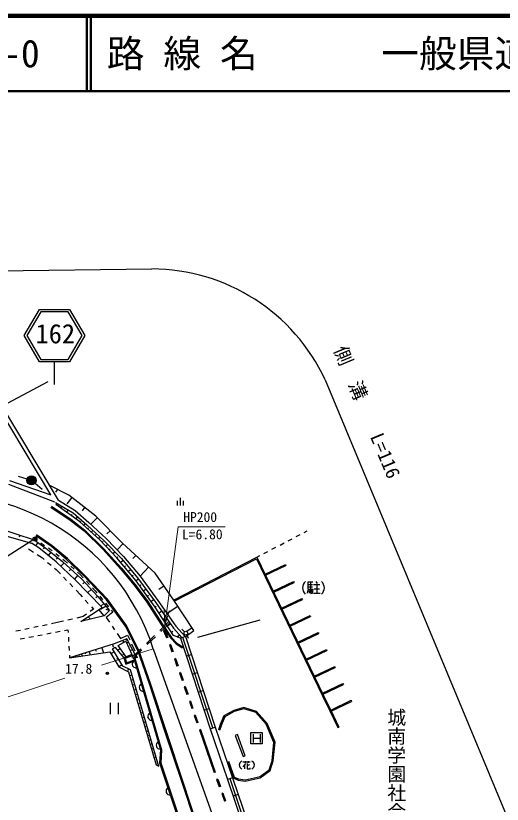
# Model space of a CAD drawing. Units: millimetres, scale not verified. Extents: x 40000 to 680000, y 20000 to 380000.
# Drawn here: x 168321 to 232767, y 275530 to 380000 of the extents above; entities that cross this region are included whole.
import ezdxf
from ezdxf.enums import TextEntityAlignment as Align

# ---------------------------------------------------------------- set-up
doc = ezdxf.new("R2010")
doc.units = ezdxf.units.MM
doc.header["$LTSCALE"] = 1000
doc.header["$PDMODE"] = 32
doc.header["$PDSIZE"] = 500
for name, color, linetype, lineweight in [('M-BGD', 7, 'Continuous', 25), ('M-BGD-EXST', 7, 'Continuous', 25), ('M-STR-HTXT', 7, 'Continuous', 13), ('M-STR-STRC', 7, 'Continuous', 25), ('M-TTL', 2, 'Continuous', 140), ('M-TTL-LINE', 7, 'Continuous', 50)]:
    doc.layers.add(name, color=color, linetype=linetype, lineweight=lineweight)
doc.layers.add('M-TTL-TXT', color=7, linetype='Continuous')
doc.styles.add('@ＭＳ ゴシック', font='')
doc.styles.add('ＭＳ ゴシック', font='')
doc.styles.get('@ＭＳ ゴシック').set_extended_font_data('@MS Gothic')
doc.styles.get('ＭＳ ゴシック').set_extended_font_data('MS Gothic')

# ---------------------------------------------------------------- blocks, each defined once
blk = doc.blocks.new('open_arrow')
at = {"color": 0, "linetype": 'Continuous', "lineweight": -2}
blk.add_lwpolyline([(7.5, 1.25), (0, 0), (7.5, -1.25)], dxfattribs=at)

msp = doc.modelspace()

# ---------------------------------------------------------------- linework, layer by layer
at = {"layer": 'M-BGD'}
for p, q in [((138897, 345904), (186358, 346450)), ((172987, 316516), (163919, 331612)), ((173989, 315819), (164348, 331869)), ((209299, 331759), (240012, 257976)), ((169828, 318598), (168677, 318936)), ((167359, 317956), (173434, 315602)), ((167494, 318439), (172987, 316516)), ((170869, 318050), (171799, 317292)), ((175344, 316500), (172828, 317751)), ((173785, 317194), (173601, 316879)), ((173572, 315503), (175932, 314157)), ((173989, 315819), (176188, 314465)), ((175737, 316190), (175066, 315340)), ((178907, 313691), (175344, 316500)), ((189691, 315723), (189691, 315123)), ((190091, 316123), (190091, 315123)), ((190491, 315723), (190491, 315123)), ((172964, 314901), (175546, 313170)), ((173047, 315025), (175634, 313291)), ((176767, 312989), (173636, 315243)), ((174271, 314786), (174414, 314984)), ((175064, 314215), (175287, 314525)), ((176188, 314465), (178018, 312853)), ((177438, 314849), (177103, 314424)), ((175684, 313769), (175796, 313924)), ((175932, 314157), (177749, 312556)), ((176304, 313323), (176527, 313633)), ((179116, 313481), (178260, 312627)), ((182454, 310134), (178907, 313691)), ((164041, 312734), (170741, 310575)), ((175546, 313170), (177365, 311735)), ((175634, 313291), (177464, 311848)), ((179442, 310546), (176767, 312989)), ((176845, 312918), (176959, 313043)), ((177344, 312462), (177572, 312712)), ((177749, 312556), (180022, 310442)), ((178018, 312853), (180302, 310727)), ((164249, 311880), (170399, 310111)), ((177365, 311735), (179890, 309268)), ((177464, 311848), (179998, 309372)), ((177835, 312014), (177947, 312137)), ((178325, 311566), (178549, 311811)), ((180824, 311768), (180396, 311341)), ((206510, 311552), (206924, 311771)), ((168849, 311184), (168761, 310911)), ((170741, 310575), (172307, 309471)), ((170890, 310652), (171142, 310484)), ((173034, 309661), (170973, 311082)), ((173125, 309780), (171058, 311205)), ((178798, 311134), (178906, 311252)), ((179272, 310702), (179488, 310938)), ((181725, 308183), (179442, 310546)), ((179760, 310218), (179883, 310337)), ((180022, 310442), (182312, 308070)), ((180302, 310727), (182609, 308338)), ((204388, 310432), (204919, 310712)), ((205449, 310992), (205980, 311272)), ((169991, 309390), (170668, 308939)), ((171386, 309491), (170399, 310111)), ((171232, 310229), (170919, 309784)), ((173688, 307658), (171386, 309491)), ((171642, 310152), (172142, 309820)), ((172121, 309602), (171965, 309380)), ((172307, 309471), (174522, 307711)), ((172641, 309488), (172893, 309320)), ((172893, 309320), (173135, 309131)), ((175052, 307977), (173034, 309661)), ((175152, 308089), (173125, 309780)), ((179890, 309268), (182202, 306721)), ((179998, 309372), (182315, 306819)), ((180238, 309723), (180485, 309962)), ((180715, 309229), (180839, 309348)), ((182536, 310058), (181759, 309218)), ((186775, 306140), (182454, 310134)), ((202266, 309311), (202796, 309591)), ((203327, 309872), (203857, 310152)), ((171168, 308607), (171845, 308157)), ((172980, 308936), (172632, 308498)), ((173608, 308762), (174080, 308392)), ((173856, 308240), (173682, 308021)), ((181193, 308735), (181440, 308973)), ((181724, 308185), (181861, 308317)), ((182609, 308338), (184780, 305764)), ((184216, 308505), (183828, 308085)), ((189220, 302579), (200260, 308253)), ((200260, 308253), (200674, 308471)), ((200260, 308253), (209671, 288765)), ((201204, 308751), (201735, 309031)), ((171845, 308157), (172077, 307962)), ((172537, 307576), (172997, 307191)), ((176202, 305253), (173688, 307658)), ((174718, 307527), (174295, 307077)), ((174522, 307711), (177055, 305335)), ((174553, 308022), (174795, 307834)), ((174795, 307834), (175179, 307486)), ((177381, 305752), (175052, 307977)), ((177488, 305858), (175152, 308089)), ((184263, 305119), (181725, 308183)), ((182212, 307596), (182506, 307840)), ((182312, 308070), (184465, 305516)), ((189306, 302455), (200192, 308049)), ((200192, 308049), (209536, 288700)), ((201347, 306001), (204049, 307306)), ((201413, 305866), (204114, 307171)), ((204049, 307306), (204114, 307171)), ((173457, 306806), (173689, 306611)), ((173689, 306611), (174227, 306053)), ((175619, 306682), (175408, 306457)), ((175623, 307083), (176068, 306680)), ((176513, 306277), (176896, 305930)), ((182202, 306721), (183981, 304598)), ((182315, 306819), (184098, 304691)), ((182718, 306985), (182870, 307111)), ((183223, 306374), (183529, 306627)), ((185896, 306952), (184788, 305754)), ((189241, 302548), (186775, 306140)), ((174644, 305622), (175060, 305190)), ((176520, 305837), (176081, 305369)), ((179753, 301607), (176202, 305253)), ((176896, 305930), (177265, 305532)), ((177055, 305335), (179201, 303041)), ((180351, 302603), (177381, 305752)), ((180467, 302699), (177488, 305858)), ((177673, 305093), (178081, 304653)), ((183734, 305758), (183888, 305885)), ((184245, 305141), (184554, 305396)), ((186769, 301622), (184263, 305119)), ((184465, 305516), (186818, 302304)), ((184780, 305764), (187144, 302536)), ((202435, 303750), (205136, 305055)), ((205136, 305055), (205201, 304920)), ((175477, 304758), (175893, 304326)), ((177431, 304933), (177196, 304714)), ((178490, 304213), (178858, 303816)), ((183981, 304598), (185600, 302439)), ((184098, 304691), (185723, 302525)), ((184730, 304467), (184899, 304588)), ((185214, 303792), (185551, 304034)), ((187946, 304435), (187273, 303973)), ((202500, 303615), (205201, 304920)), ((207683, 304939), (207027, 304939)), ((207027, 304939), (207027, 304041)), ((207027, 304652), (207642, 304652)), ((207027, 304348), (207638, 304348)), ((207027, 304041), (207662, 304041)), ((207355, 304939), (207355, 304041)), ((207662, 304041), (207593, 303430)), ((207785, 304635), (208625, 304635)), ((207847, 304078), (208564, 304078)), ((208056, 305029), (208244, 304783)), ((208199, 304635), (208199, 303480)), ((176310, 303894), (176848, 303337)), ((176848, 303337), (177129, 303024)), ((178307, 303996), (177846, 303565)), ((178858, 303816), (179068, 303559)), ((179170, 303074), (178939, 302859)), ((179201, 303041), (180745, 301212)), ((179448, 303095), (179828, 302631)), ((185718, 303088), (185894, 303214)), ((207011, 303873), (206933, 303492)), ((207154, 303852), (207179, 303512)), ((207285, 303873), (207351, 303549)), ((207593, 303430), (207384, 303393)), ((207462, 303893), (207519, 303603)), ((207773, 303480), (208650, 303480)), ((177530, 302578), (177931, 302132)), ((179986, 302111), (179589, 301776)), ((180209, 302167), (180589, 301703)), ((182879, 299114), (180351, 302603)), ((183008, 299192), (180467, 302699)), ((185600, 302439), (187676, 299228)), ((185723, 302525), (187800, 299311)), ((186222, 302384), (186574, 302637)), ((186818, 302304), (189214, 298873)), ((187144, 302536), (189529, 299121)), ((191922, 298546), (189241, 302548)), ((203522, 301499), (206223, 302803)), ((203587, 301364), (206288, 302668)), ((206223, 302803), (206288, 302668)), ((176926, 299725), (179753, 301607)), ((178613, 301373), (178171, 301061)), ((178332, 301686), (178613, 301373)), ((180011, 300476), (179344, 301335)), ((180290, 301751), (179542, 301332)), ((180745, 301212), (180011, 300476)), ((181179, 300982), (180303, 300292)), ((180745, 301212), (180316, 301341)), ((180969, 301238), (181179, 300982)), ((186754, 301642), (186940, 301775)), ((189230, 297871), (186769, 301622)), ((187256, 300879), (187638, 301129)), ((189784, 301737), (188365, 300787)), ((175815, 300065), (175232, 299927)), ((177239, 300403), (176399, 300204)), ((180011, 300476), (176926, 299725)), ((177681, 300715), (177239, 300403)), ((178230, 300044), (177932, 300349)), ((180303, 300292), (180745, 299640)), ((187823, 300015), (188039, 300157)), ((192422, 297681), (200720, 299970)), ((204609, 299248), (207310, 300552)), ((204674, 299113), (207376, 300417)), ((207310, 300552), (207376, 300417)), ((170110, 298811), (169523, 298688)), ((171285, 299058), (170697, 298935)), ((172459, 299305), (171872, 299182)), ((173808, 299589), (173046, 299429)), ((174648, 299788), (173808, 299589)), ((181082, 299143), (181418, 298646)), ((184533, 295750), (182879, 299114)), ((184671, 295808), (183008, 299192)), ((187420, 298567), (187848, 298980)), ((187547, 298412), (187964, 298813)), ((187676, 299228), (188855, 297528)), ((187800, 299311), (188972, 297623)), ((187958, 299085), (188620, 299723)), ((188073, 298918), (188736, 299557)), ((188390, 299152), (188821, 299435)), ((189214, 298873), (190338, 297600)), ((189529, 299121), (190756, 297732)), ((191685, 298899), (190976, 298424)), ((168936, 298564), (168349, 298441)), ((170060, 297654), (170649, 297768)), ((171238, 297882), (171828, 297996)), ((172417, 298110), (173006, 298224)), ((173595, 298338), (174184, 298452)), ((174773, 298566), (175235, 298656)), ((175235, 298656), (175256, 298284)), ((181754, 298149), (182196, 297496)), ((182196, 297496), (183120, 297948)), ((183120, 297948), (183417, 297315)), ((185619, 296833), (186699, 297873)), ((188047, 298563), (187909, 298504)), ((187909, 298504), (188309, 297575)), ((188047, 298563), (188447, 297634)), ((188934, 298323), (189141, 298459)), ((190124, 297547), (189230, 297871)), ((189654, 297718), (190000, 297927)), ((190687, 298369), (190338, 298727)), ((190338, 297600), (190898, 297777)), ((190796, 297745), (194754, 285760)), ((190898, 297777), (191922, 298546)), ((190969, 297964), (191182, 297512)), ((205696, 296996), (208398, 298301)), ((205761, 296861), (208463, 298166)), ((208398, 298301), (208463, 298166)), ((168882, 297426), (169471, 297540)), ((175291, 297685), (175326, 297086)), ((181359, 296787), (175453, 294918)), ((181120, 296711), (181230, 296364)), ((182358, 297158), (181359, 296787)), ((181877, 296552), (182898, 297120)), ((183014, 297443), (182358, 297158)), ((182487, 297214), (182600, 296954)), ((182898, 297120), (183711, 295347)), ((183006, 297440), (182941, 297245)), ((183255, 297005), (183012, 296871)), ((184101, 295465), (183014, 297443)), ((183672, 296771), (183968, 296138)), ((185746, 296678), (186827, 297718)), ((188447, 297634), (188309, 297575)), ((188809, 296710), (188668, 296658)), ((188809, 296710), (189158, 295762)), ((188855, 297528), (189564, 296761)), ((188972, 297623), (189659, 296879)), ((189564, 296761), (190380, 296273)), ((189659, 296879), (190457, 296401)), ((190124, 297547), (190326, 297614)), ((190124, 297547), (194090, 285537)), ((194422, 285647), (190462, 297639)), ((175361, 296487), (175396, 295888)), ((175453, 294918), (180801, 295701)), ((178046, 295738), (178180, 295317)), ((178889, 296005), (178955, 295794)), ((179731, 296271), (179951, 295577)), ((180801, 295701), (181986, 293727)), ((181378, 295702), (180956, 295444)), ((181117, 296129), (181459, 296338)), ((182516, 293842), (181117, 296129)), ((181459, 296338), (182616, 294939)), ((182168, 296145), (181822, 295898)), ((182942, 295060), (181877, 296552)), ((183522, 296519), (183401, 296452)), ((183789, 296033), (183475, 295861)), ((183698, 294983), (184520, 295775)), ((183968, 296138), (184078, 295847)), ((186025, 291471), (184533, 295750)), ((184634, 295885), (184898, 296139)), ((186167, 291520), (184671, 295808)), ((184714, 295685), (185026, 295984)), ((186538, 296132), (201585, 253918)), ((188668, 296658), (189017, 295710)), ((189158, 295762), (189017, 295710)), ((190457, 296401), (190380, 296273)), ((206783, 294745), (209485, 296050)), ((206849, 294610), (209550, 295915)), ((209485, 296050), (209550, 295915)), ((175431, 295289), (175453, 294918)), ((175929, 295069), (175954, 294991)), ((176168, 295144), (176180, 295105)), ((176406, 295219), (176455, 295065)), ((176716, 295317), (176740, 295240)), ((177025, 295415), (177106, 295160)), ((177536, 295577), (177576, 295449)), ((181894, 294858), (181683, 294729)), ((182661, 295454), (182489, 295331)), ((183711, 295347), (182616, 294939)), ((182616, 294939), (182882, 294078)), ((183763, 295206), (182801, 294848)), ((182801, 294848), (182979, 294272)), ((182979, 294272), (183921, 294609)), ((183711, 295347), (183763, 295206)), ((183836, 294839), (184595, 295570)), ((183972, 294468), (183921, 294609)), ((183964, 294830), (184108, 294872)), ((183964, 294830), (187494, 282743)), ((184266, 294938), (184101, 295465)), ((184398, 294993), (184108, 294872)), ((184108, 294872), (187645, 282759)), ((184289, 295285), (184398, 294993)), ((189473, 294834), (189332, 294783)), ((189332, 294783), (189675, 293827)), ((189473, 294834), (189816, 293878)), ((190914, 295154), (191579, 295374)), ((182411, 294014), (181974, 293747)), ((181986, 293727), (183254, 293078)), ((183521, 293346), (182516, 293842)), ((182882, 294078), (183972, 294468)), ((183761, 294163), (183755, 294037)), ((183755, 294037), (183800, 293883)), ((183790, 294276), (183761, 294163)), ((183859, 294400), (183790, 294276)), ((183800, 293883), (183872, 293779)), ((183938, 294485), (183859, 294400)), ((183872, 293779), (183957, 293700)), ((184042, 294557), (183938, 294485)), ((183957, 293700), (184081, 293631)), ((184081, 293631), (184194, 293601)), ((184194, 293601), (184320, 293596)), ((189816, 293878), (189675, 293827)), ((207871, 292494), (210572, 293799)), ((207936, 292359), (210637, 293663)), ((210572, 293799), (210637, 293663)), ((183254, 293478), (183141, 293248)), ((183254, 293078), (186914, 280764)), ((183726, 292648), (183409, 292555)), ((187153, 280991), (183521, 293346)), ((190134, 292967), (189993, 292916)), ((189993, 292916), (190350, 291925)), ((190134, 292967), (190491, 291976)), ((191705, 292761), (192369, 292981)), ((183912, 292015), (183754, 291968)), ((188277, 285138), (186167, 291520)), ((190491, 291976), (190350, 291925)), ((208958, 290243), (211659, 291547)), ((211659, 291547), (211724, 291412)), ((184099, 291381), (183786, 291289)), ((184282, 290755), (184126, 290709)), ((188135, 285091), (186025, 291471)), ((190782, 291124), (190640, 291073)), ((190640, 291073), (191003, 290057)), ((190782, 291124), (191144, 290108)), ((192495, 290368), (193159, 290588)), ((209023, 290108), (211724, 291412)), ((184466, 290129), (184157, 290039)), ((184648, 289511), (184494, 289466)), ((191144, 290108), (191003, 290057)), ((180808, 288980), (180808, 287480)), ((181948, 287480), (181948, 288980)), ((184830, 288893), (184525, 288803)), ((191456, 289188), (191315, 289136)), ((191315, 289136), (191653, 288222)), ((191456, 289188), (191794, 288274)), ((198550, 288342), (197208, 287970)), ((200212, 287816), (198550, 288342)), ((209536, 288700), (209910, 287926)), ((209671, 288765), (210045, 287991)), ((210045, 287991), (212746, 289296)), ((210110, 287856), (212812, 289161)), ((212746, 289296), (212812, 289161)), ((185010, 288282), (184857, 288237)), ((185189, 287671), (184887, 287582)), ((191794, 288274), (191653, 288222)), ((192102, 287342), (191961, 287292)), ((192102, 287342), (192449, 286365)), ((193285, 287976), (193950, 288195)), ((197208, 287970), (195902, 287229)), ((197266, 287830), (196020, 287124)), ((198547, 288186), (197266, 287830)), ((200167, 287673), (198547, 288186)), ((201515, 286135), (200100, 287716)), ((201643, 286216), (200212, 287816)), ((209910, 287926), (210997, 285675)), ((210045, 287991), (211132, 285740)), ((185367, 287067), (185216, 287023)), ((185544, 286463), (185246, 286376)), ((191961, 287292), (192308, 286315)), ((192449, 286365), (192308, 286315)), ((195902, 287229), (195416, 286080)), ((196020, 287124), (195556, 286028)), ((185719, 285867), (185570, 285823)), ((185895, 285271), (185600, 285184)), ((192790, 285422), (192648, 285373)), ((192648, 285373), (194617, 279743)), ((192790, 285422), (194758, 279793)), ((194090, 285537), (194755, 285757)), ((194090, 285537), (196386, 278802)), ((194754, 285760), (197049, 279027)), ((195416, 286080), (195182, 285363)), ((195556, 286028), (195324, 285316)), ((202515, 283721), (201515, 286135)), ((202668, 283744), (201643, 286216)), ((210997, 285675), (211132, 285740)), ((186068, 284681), (185921, 284638)), ((190355, 278424), (188135, 285091)), ((190497, 278472), (188277, 285138)), ((197676, 284753), (197403, 284650)), ((197403, 284650), (198459, 281860)), ((198732, 281963), (197676, 284753)), ((186241, 284092), (185950, 284006)), ((186412, 283510), (186267, 283467)), ((202273, 281294), (202515, 283721)), ((202420, 281263), (202668, 283744)), ((186584, 282928), (186296, 282843)), ((186753, 282352), (186609, 282310)), ((187494, 282743), (187366, 281008)), ((187645, 282759), (187518, 281027)), ((186922, 281777), (186638, 281694)), ((187089, 281209), (186947, 281167)), ((187518, 281027), (192690, 265647)), ((196357, 281166), (197125, 279015)), ((196498, 281216), (197244, 279128)), ((199384, 281102), (198417, 281102)), ((198459, 281860), (198732, 281963)), ((198707, 281231), (198707, 281006)), ((199094, 281230), (199094, 281004)), ((201894, 280109), (202273, 281294)), ((202022, 280018), (202420, 281263)), ((186914, 280764), (187256, 280575)), ((187256, 280575), (187153, 280991)), ((187241, 280636), (187175, 280620)), ((187366, 281008), (192548, 265600)), ((198643, 280745), (198420, 280489)), ((198739, 280940), (198643, 280745)), ((198643, 280745), (198643, 280232)), ((198965, 280940), (198965, 280295)), ((198965, 280648), (199319, 280811)), ((198965, 280295), (198997, 280231)), ((198997, 280231), (199353, 280231)), ((199353, 280231), (199385, 280261)), ((199385, 280261), (199385, 280359)), ((200629, 279157), (201894, 280109)), ((200719, 279037), (202022, 280018)), ((194758, 279793), (194617, 279743)), ((197049, 279027), (196386, 278803)), ((197049, 279027), (200751, 268036)), ((197125, 279015), (197799, 278734)), ((197244, 279128), (197840, 278879)), ((198722, 278743), (200686, 279183)), ((198728, 278590), (200719, 279037)), ((192235, 272727), (190355, 278424)), ((192377, 272774), (190497, 278472)), ((195077, 278865), (194935, 278815)), ((194935, 278815), (195284, 277832)), ((195077, 278865), (195425, 277882)), ((196386, 278802), (200097, 267786)), ((200424, 267911), (196717, 278915)), ((197799, 278734), (198728, 278590)), ((197840, 278879), (198722, 278743)), ((195425, 277882), (195284, 277832)), ((195751, 276987), (195609, 276938)), ((195609, 276938), (195952, 275950)), ((195751, 276987), (196093, 275999)), ((196093, 275999), (195952, 275950)), ((197790, 276828), (197126, 276605))]:
    msp.add_line(p, q, dxfattribs=at)
for centre, radius in [((170404, 318429), 600), ((170404, 318429), 528), ((170404, 318429), 456), ((170404, 318429), 384), ((170404, 318429), 312), ((170404, 318429), 240), ((170404, 318429), 168), ((170404, 318429), 96), ((170404, 318429), 24), ((190862, 298190), 250), ((180466, 292864), 150), ((180466, 292864), 90), ((180466, 292864), 30)]:
    msp.add_circle(centre, radius, dxfattribs=at)
for centre, radius, start, end in [((186301, 321104), 25346, 24.85759, 89.87044), ((158402, 287091), 29553, 17.81394, 102.68207), ((207424, 304205), 1114, 131.69789, 228.01917), ((208063, 304201), 1141, 312.86378, 47.4164), ((185193, 291022), 512, 118.96008, 273.59931), ((186314, 287182), 512, 118.96008, 273.59931), ((187436, 283342), 512, 118.96008, 273.59931), ((198480, 280730), 549, 114.25848, 245.32482), ((199390, 280737), 546, 293.25272, 65.49724), ((188748, 277252), 512, 121.2676, 275.90683)]:
    msp.add_arc(centre, radius, start, end, dxfattribs=at)
at = {"layer": 'M-BGD-EXST'}
for p, q in [((170865, 310677), (166034, 307652)), ((199480, 283513), (199480, 285013)), ((199480, 285013), (200980, 285013)), ((199761, 284825), (199761, 283700)), ((199761, 284263), (200699, 284263)), ((200699, 284825), (200699, 283700)), ((200980, 285013), (200980, 283513)), ((200980, 283513), (199480, 283513))]:
    msp.add_line(p, q, dxfattribs=at)
for radius in [100, 80, 60, 40, 20, 20]:
    msp.add_circle((170865, 310677), radius, dxfattribs=at)
msp.add_point((170865, 310677), dxfattribs=at)
at = {"layer": 'M-STR-HTXT'}
for p, q in [((179671, 293965), (186538, 296132)), ((158143, 286731), (174819, 292226))]:
    msp.add_line(p, q, dxfattribs=at)
msp.add_lwpolyline([(188054, 299202), (189834, 312289), (196058, 312289)], dxfattribs=at)
at = {"layer": 'M-STR-STRC'}
for p, q in [((169451, 337628), (171451, 341092)), ((171624, 340792), (169797, 337628)), ((171451, 341092), (175451, 341092)), ((175278, 340792), (171624, 340792)), ((177105, 337628), (175278, 340792)), ((175451, 341092), (177451, 337628)), ((171451, 334164), (169451, 337628)), ((169797, 337628), (171624, 334464)), ((175278, 334464), (177105, 337628)), ((177451, 337628), (175451, 334164)), ((171624, 334464), (175278, 334464)), ((175451, 334164), (171451, 334164)), ((173451, 331164), (173451, 334164)), ((149584, 319376), (172607, 331521))]:
    msp.add_line(p, q, dxfattribs=at)
at = {"layer": 'M-TTL'}
msp.add_line((680000, 380000), (40000, 380000), dxfattribs=at)
at = {"layer": 'M-TTL-LINE'}
for p, q in [((177750, 380000), (177750, 370000)), ((178250, 380000), (178250, 370000)), ((40000, 370000), (680000, 370000))]:
    msp.add_line(p, q, dxfattribs=at)

# ---------------------------------------------------------------- block references
at = {"layer": 'M-STR-HTXT', "xscale": 267, "yscale": 267, "rotation": 82.3}
msp.add_blockref('open_arrow', (188054, 299202), dxfattribs=at)

# ---------------------------------------------------------------- texts
at = {"layer": 'M-BGD'}
for s, rotation, style, p in [('側\u3000溝\u3000\u3000L=116', 292.7, 'ＭＳ ゴシック', (209896, 335567)), ('城南学園社会福祉法人', 270, '@ＭＳ ゴシック', (217292, 288302))]:
    msp.add_text(s, height=1833, rotation=rotation, dxfattribs=dict(at, style=style)).set_placement(p, align=Align.BOTTOM_LEFT)
at = {"layer": 'M-BGD', "style": 'ＭＳ ゴシック'}
msp.add_text('17.8', height=1320, dxfattribs=at).set_placement((174864, 292426), align=Align.BOTTOM_LEFT)
at = {"layer": 'M-STR-HTXT', "style": 'ＭＳ ゴシック'}
msp.add_text('HP200', height=1320, dxfattribs=at).set_placement((190502, 312525), align=Align.BOTTOM_LEFT)
msp.add_text('L=6.80', height=1320, rotation=0.414, dxfattribs=at).set_placement((190345, 310213), align=Align.BOTTOM_LEFT)
at = {"layer": 'M-STR-STRC', "style": 'ＭＳ ゴシック'}
msp.add_text('162', height=2566, dxfattribs=at).set_placement((170941, 335822), align=Align.BOTTOM_LEFT)
at = {"layer": 'M-TTL-TXT', "style": 'ＭＳ ゴシック'}
for s, p in [('路 線 名', (180380, 375000)), ('一般県道 石城山光線', (216734, 375000)), ('10-0', (161521, 375000))]:
    msp.add_text(s, height=3666, dxfattribs=at).set_placement(p, align=Align.MIDDLE_LEFT)

doc.saveas('drawing.dxf')
